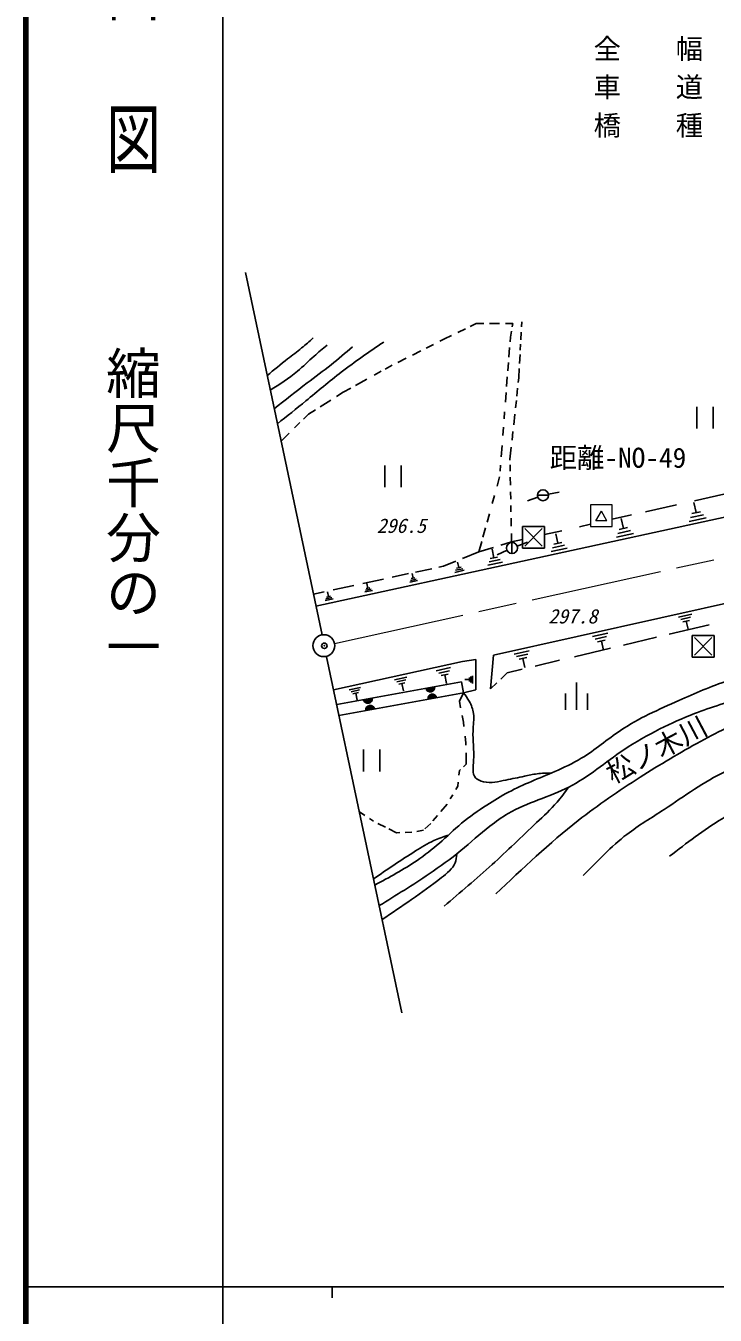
# Model space of a CAD drawing. Units: millimetres, scale not verified. Extents: x 40000 to 680000, y 20000 to 380000.
# Drawn here: x 40000 to 103000, y 202409 to 320241 of the extents above; entities that cross this region are included whole.
import ezdxf
from ezdxf.enums import TextEntityAlignment as Align

# ---------------------------------------------------------------- set-up
doc = ezdxf.new("R2010")
doc.units = ezdxf.units.MM
doc.header["$LTSCALE"] = 1000
doc.header["$PDMODE"] = 32
doc.header["$PDSIZE"] = 500
doc.linetypes.add('CHAIN', pattern=[18.5, 12, -1.5, 3.5, -1.5])
for name, color, linetype, lineweight in [('M-BGD', 7, 'Continuous', 25), ('M-BMK', 2, 'CHAIN', 13), ('M-BMK-SRVR', 3, 'Continuous', 25), ('M-STR-HTXT', 7, 'Continuous', 13), ('M-TTL', 2, 'Continuous', 140), ('M-TTL-BAND', 7, 'Continuous', 25)]:
    doc.layers.add(name, color=color, linetype=linetype, lineweight=lineweight)
doc.layers.add('M-OTRS', color=6, linetype='Continuous')
doc.layers.add('M-STR-STR1', color=1, linetype='Continuous')
doc.styles.add('@ＭＳ ゴシック', font='')
doc.styles.add('ＭＳ ゴシック', font='')
doc.styles.get('@ＭＳ ゴシック').set_extended_font_data('@MS Gothic')
doc.styles.get('ＭＳ ゴシック').set_extended_font_data('MS Gothic')

msp = doc.modelspace()

# ---------------------------------------------------------------- linework, layer by layer
at = {"layer": 'M-BGD'}
for p, q in [((80190, 292558), (79476, 292214)), ((81159, 293026), (80597, 292754)), ((81858, 293026), (81159, 293026)), ((83290, 293026), (82384, 293026)), ((84491, 293026), (83837, 293026)), ((84281, 291798), (84375, 292347)), ((84438, 292716), (84491, 293026)), ((85242, 291549), (85280, 292245)), ((85307, 292726), (85333, 293201)), ((77254, 291122), (76589, 290787)), ((78249, 291623), (77826, 291410)), ((78900, 291937), (78249, 291623)), ((84248, 291371), (84281, 291798)), ((85191, 290613), (85221, 291159)), ((76110, 290545), (75328, 290151)), ((84140, 289968), (84207, 290844)), ((85123, 289379), (85168, 290194)), ((73488, 289217), (72855, 288869)), ((74756, 289863), (73999, 289482)), ((84044, 288723), (84102, 289478)), ((85052, 288081), (85099, 288928)), ((71165, 287942), (70126, 287372)), ((72480, 288664), (71846, 288315)), ((83934, 287286), (84002, 288174)), ((85005, 287650), (85052, 288081)), ((68990, 286748), (68408, 286379)), ((69688, 287131), (68990, 286748)), ((83823, 285848), (83891, 286731)), ((84869, 286388), (84947, 287113)), ((67876, 286042), (66913, 285432)), ((84754, 285332), (84827, 286001)), ((101311, 283433), (101311, 285433)), ((102811, 285433), (102811, 283433)), ((65052, 283978), (64565, 283498)), ((65834, 284749), (65381, 284302)), ((66466, 285150), (65834, 284749)), ((83705, 284317), (83754, 284948)), ((84584, 283766), (84689, 284736)), ((64067, 283006), (63327, 282276)), ((83587, 282785), (83647, 283562)), ((84432, 282366), (84518, 283160)), ((83439, 280855), (83517, 281872)), ((84246, 280646), (84364, 281740)), ((84247, 280547), (84246, 280646)), ((72799, 278068), (72799, 280068)), ((74299, 280068), (74299, 278068)), ((83337, 279529), (83379, 280080)), ((84266, 279550), (84255, 280123)), ((83063, 278177), (83299, 279033)), ((84290, 278253), (84276, 279005)), ((66511, 267217), (112126, 277152)), ((82626, 276591), (82822, 277303)), ((84313, 276988), (84301, 277650)), ((86795, 277169), (85855, 276819)), ((86761, 277336), (87761, 277336)), ((87755, 277429), (88735, 277619)), ((101110, 276832), (104455, 277584)), ((84335, 275812), (84324, 276414)), ((96615, 275821), (99453, 276459)), ((101645, 275829), (100855, 275659)), ((101045, 276689), (101255, 275749)), ((82152, 274871), (82364, 275640)), ((84359, 274513), (84346, 275238)), ((90590, 274466), (91603, 274694)), ((93585, 275140), (95350, 275536)), ((94405, 275229), (94605, 274299)), ((102175, 275289), (100605, 274949)), ((101915, 275559), (100735, 275309)), ((81776, 273505), (82012, 274361)), ((82736, 262711), (130735, 273459)), ((84386, 273071), (84371, 273850)), ((85401, 274494), (85401, 272494)), ((87401, 274494), (85401, 274494)), ((85591, 274294), (87191, 272694)), ((87191, 274294), (85591, 272694)), ((87396, 273748), (88971, 274102)), ((87401, 272494), (87401, 274494)), ((88425, 273819), (88615, 272949)), ((95525, 273839), (93965, 273499)), ((95265, 274109), (94095, 273859)), ((94995, 274379), (94215, 274209)), ((81405, 272159), (81671, 273126)), ((81405, 272159), (82751, 272571)), ((82605, 272409), (82775, 271619)), ((83975, 272309), (83065, 271899)), ((83408, 272772), (84386, 273071)), ((84386, 273071), (85390, 273297)), ((84430, 273016), (84430, 272016)), ((84905, 272689), (85845, 273039)), ((85401, 272494), (87401, 272494)), ((89465, 272519), (88015, 272209)), ((89225, 272779), (88135, 272539)), ((88975, 273029), (88255, 272869)), ((78179, 270861), (79297, 271311)), ((79445, 271239), (79565, 270729)), ((79893, 271551), (81405, 272159)), ((83555, 271239), (82235, 270949)), ((83335, 271469), (82345, 271249)), ((83105, 271689), (82445, 271549)), ((73491, 269858), (74974, 270175)), ((75295, 270179), (75395, 269759)), ((75609, 270311), (77091, 270629)), ((77735, 270767), (78179, 270861)), ((80065, 270479), (79205, 270289)), ((79925, 270629), (79275, 270489)), ((79775, 270769), (79345, 270679)), ((68096, 268703), (69975, 269105)), ((70812, 269284), (72685, 269685)), ((71555, 268769), (71035, 268659)), ((71435, 268889), (71095, 268809)), ((71175, 269269), (71265, 268849)), ((75805, 269549), (75095, 269399)), ((75685, 269669), (75155, 269559)), ((75565, 269789), (75215, 269719)), ((66279, 268314), (67276, 268527)), ((68095, 267869), (67365, 267709)), ((67975, 267999), (67425, 267879)), ((67855, 268119), (67485, 268039)), ((67575, 268519), (67675, 268079)), ((71675, 268649), (70975, 268499)), ((99635, 266189), (100855, 266459)), ((98791, 264632), (102439, 265499)), ((99845, 265979), (100755, 266189)), ((100045, 265769), (100655, 265909)), ((100515, 265109), (100355, 265839)), ((91775, 264429), (93185, 264739)), ((92015, 264189), (93075, 264419)), ((92255, 263939), (92955, 264099)), ((92795, 263169), (92605, 264019)), ((94629, 263644), (97645, 264360)), ((100902, 264538), (100902, 262538)), ((102902, 264538), (100902, 264538)), ((101092, 264338), (102692, 262738)), ((102692, 264338), (101092, 262738)), ((102902, 262538), (102902, 264538)), ((84625, 262829), (85995, 263129)), ((84855, 262589), (85885, 262819)), ((90155, 262581), (93434, 263360)), ((68132, 259553), (79917, 262140)), ((77515, 261309), (78815, 261589)), ((79917, 262140), (81114, 262315)), ((81114, 262315), (81114, 259554)), ((82472, 259647), (82736, 262711)), ((85085, 262349), (85775, 262509)), ((85615, 261609), (85435, 262429)), ((86541, 261722), (88782, 262254)), ((100902, 262538), (102902, 262538)), ((73705, 260469), (74825, 260709)), ((73895, 260279), (74735, 260459)), ((77735, 261089), (78715, 261299)), ((77955, 260859), (78605, 260999)), ((78455, 260149), (78285, 260929)), ((80115, 260499), (80535, 260509)), ((80535, 260679), (80535, 260329)), ((80675, 260769), (80675, 260239)), ((80815, 260849), (80815, 260149)), ((83397, 260540), (83994, 261117)), ((83994, 261117), (85347, 261438)), ((68417, 258204), (79815, 260274)), ((68596, 257221), (79994, 259290)), ((69545, 259549), (70585, 259779)), ((69725, 259379), (70505, 259549)), ((69895, 259199), (70415, 259309)), ((70295, 258629), (70155, 259259)), ((74085, 260079), (74645, 260199)), ((74515, 259469), (74365, 260139)), ((79994, 259290), (79621, 258519)), ((79994, 259290), (79815, 260274)), ((81114, 259554), (79994, 259290)), ((82472, 259647), (83053, 260208)), ((90332, 260228), (90332, 257728)), ((79621, 258519), (79739, 257915)), ((89332, 259228), (89332, 257728)), ((91332, 257728), (91332, 259228)), ((79874, 257226), (79994, 256615)), ((79994, 256615), (80041, 256210)), ((80141, 255337), (80218, 254674)), ((80218, 254674), (80222, 254489)), ((70852, 252108), (70852, 254108)), ((72352, 254108), (72352, 252108)), ((80235, 253815), (80255, 252770)), ((79621, 252173), (79578, 251766)), ((79738, 252283), (79621, 252173)), ((80255, 252770), (80005, 252534)), ((79511, 251135), (79471, 250754)), ((79012, 249977), (78781, 249586)), ((79471, 250754), (79286, 250440)), ((78501, 249112), (77928, 248439)), ((70975, 248088), (70487, 248418)), ((71782, 247544), (71404, 247799)), ((77609, 248063), (77199, 247582)), ((72857, 247006), (72155, 247357)), ((73872, 246499), (73185, 246842)), ((74170, 246506), (73872, 246499)), ((75290, 246536), (74655, 246519)), ((76336, 246723), (75731, 246615)), ((77008, 247357), (76469, 246849))]:
    msp.add_line(p, q, dxfattribs=at)
for centre in [(87261, 277336), (84430, 272516)]:
    msp.add_circle(centre, 500, dxfattribs=at)
for centre, radius, start, end in [((76966, 259756), 400, 190.28905, 10.28905), ((76966, 259756), 400, 190.28905, 10.28905), ((76966, 259756), 350, 190.28905, 10.28905), ((76966, 259756), 300, 190.28905, 10.28905), ((76966, 259756), 250, 190.28905, 10.28905), ((76966, 259756), 200, 190.28905, 10.28905), ((76966, 259756), 150, 190.28905, 10.28905), ((76966, 259756), 100, 190.28905, 10.28905), ((76966, 259756), 50, 190.28905, 10.28905), ((71267, 258722), 400, 190.28905, 10.28905), ((71267, 258722), 400, 190.28905, 10.28905), ((71267, 258722), 350, 190.28905, 10.28905), ((71267, 258722), 300, 190.28905, 10.28905), ((71267, 258722), 250, 190.28905, 10.28905), ((71467, 257742), 400, 10.28905, 190.28905), ((71467, 257742), 400, 10.28905, 190.28905), ((71267, 258722), 200, 190.28905, 10.28905), ((71467, 257742), 350, 10.28905, 190.28905), ((71267, 258722), 150, 190.28905, 10.28905), ((71267, 258722), 100, 190.28905, 10.28905), ((71267, 258722), 50, 190.28905, 10.28905), ((77151, 258774), 400, 10.28905, 190.28905), ((77151, 258774), 400, 10.28905, 190.28905), ((77151, 258774), 350, 10.28905, 190.28905), ((77151, 258774), 300, 10.28905, 190.28905), ((77151, 258774), 250, 10.28905, 190.28905), ((77151, 258774), 200, 10.28905, 190.28905), ((77151, 258774), 150, 10.28905, 190.28905), ((77151, 258774), 100, 10.28905, 190.28905), ((77151, 258774), 50, 10.28905, 190.28905), ((71467, 257742), 300, 10.28905, 190.28905), ((71467, 257742), 250, 10.28905, 190.28905), ((71467, 257742), 200, 10.28905, 190.28905), ((71467, 257742), 150, 10.28905, 190.28905), ((71467, 257742), 100, 10.28905, 190.28905), ((71467, 257742), 50, 10.28905, 190.28905)]:
    msp.add_arc(centre, radius, start, end, dxfattribs=at)
for points, knots in [([(62055, 288289), (62675, 288799), (63294, 289310), (63929, 289801), (64356, 290132), (64790, 290454), (65208, 290796), (65572, 291094), (65923, 291407), (66274, 291720)], [0, 0, 0, 0, 1, 1, 1, 2, 2, 2, 3, 3, 3, 3]), ([(62339, 286946), (63194, 287483), (64048, 288021), (64817, 288664), (65343, 289105), (65829, 289595), (66345, 290050), (66736, 290395), (67144, 290720), (67553, 291045)], [0, 0, 0, 0, 1, 1, 1, 2, 2, 2, 3, 3, 3, 3]), ([(62991, 283866), (63863, 284561), (64736, 285256), (65599, 285965), (66672, 286846), (67730, 287749), (68832, 288593), (70085, 289555), (71394, 290442), (72704, 291329)], [0, 0, 0, 0, 1, 1, 1, 2, 2, 2, 3, 3, 3, 3]), ([(62700, 285242), (63695, 286036), (64690, 286831), (65705, 287599), (66440, 288154), (67186, 288696), (67908, 289268), (68573, 289796), (69217, 290349), (69862, 290903)], [0, 0, 0, 0, 1, 1, 1, 2, 2, 2, 3, 3, 3, 3]), ([(72301, 239840), (73832, 240785), (75364, 241729), (76856, 242738), (77846, 243408), (78818, 244106), (79742, 244861), (80644, 245597), (81500, 246388), (82416, 247110), (82944, 247527), (83493, 247920), (84072, 248256), (85816, 249268), (87844, 249756), (89632, 250676), (91417, 251594), (92963, 252943), (94641, 254071), (95700, 254784), (96812, 255409), (97951, 255981), (98976, 256496), (100023, 256968), (101092, 257382), (102644, 257983), (104242, 258460), (105846, 258910), (108047, 259528), (110258, 260095), (112459, 260699), (114786, 261338), (117101, 262018), (119382, 262821), (121507, 263569), (123603, 264423), (125554, 265542), (127057, 266405), (128474, 267424), (129797, 268543), (131753, 270196), (133505, 272067), (135257, 273939)], [0, 0, 0, 0, 1, 1, 1, 2, 2, 2, 3, 3, 3, 4, 4, 4, 5, 5, 5, 6, 6, 6, 7, 7, 7, 8, 8, 8, 9, 9, 9, 10, 10, 10, 11, 11, 11, 12, 12, 12, 13, 13, 13, 14, 14, 14, 14]), ([(134111, 272711), (134352, 272174), (134593, 271638), (134961, 271208), (135524, 270553), (136384, 270147), (137215, 269844), (137983, 269564), (138726, 269371), (139509, 269033), (140043, 268803), (140595, 268505), (140794, 267985), (140882, 267756), (140902, 267483), (140834, 267254), (140716, 266855), (140335, 266587), (139964, 266324), (138170, 265053), (136610, 263890), (134844, 262911), (133609, 262226), (132273, 261630), (130906, 261176), (129564, 260729), (128191, 260419), (126836, 260041), (124947, 259516), (123094, 258860), (121230, 258240), (118778, 257423), (116308, 256665), (113889, 255770), (112175, 255136), (110486, 254433), (108751, 253835), (107136, 253279), (105480, 252815), (103946, 252100), (101966, 251177), (100190, 249838), (98340, 248630), (97190, 247879), (96012, 247178), (94931, 246352), (93486, 245245), (92216, 243913), (90946, 242580)], [0, 0, 0, 0, 1, 1, 1, 2, 2, 2, 3, 3, 3, 4, 4, 4, 5, 5, 5, 6, 6, 6, 7, 7, 7, 8, 8, 8, 9, 9, 9, 10, 10, 10, 11, 11, 11, 12, 12, 12, 13, 13, 13, 14, 14, 14, 15, 15, 15, 16, 16, 16, 16]), ([(148987, 272284), (149139, 272028), (149292, 271772), (149348, 271500), (149443, 271036), (149259, 270525), (149036, 270060), (148651, 269257), (148153, 268593), (147596, 267958), (147060, 267347), (146470, 266763), (146000, 266090), (145592, 265505), (145275, 264852), (144833, 264300), (144364, 263715), (143755, 263242), (143120, 262821), (141729, 261898), (140217, 261225), (138683, 260602), (136667, 259784), (134615, 259054), (132534, 258423), (130820, 257903), (129087, 257451), (127358, 256983), (125412, 256456), (123470, 255908), (121559, 255270), (119442, 254565), (117361, 253749), (115283, 252935), (113014, 252047), (110748, 251160), (108506, 250192), (106835, 249472), (105178, 248706), (103625, 247772), (101943, 246761), (100384, 245552), (98825, 244343)], [0, 0, 0, 0, 1, 1, 1, 2, 2, 2, 3, 3, 3, 4, 4, 4, 5, 5, 5, 6, 6, 6, 7, 7, 7, 8, 8, 8, 9, 9, 9, 10, 10, 10, 11, 11, 11, 12, 12, 12, 13, 13, 13, 14, 14, 14, 14]), ([(131674, 270148), (131192, 269408), (130710, 268667), (130140, 267999), (129443, 267180), (128615, 266469), (127745, 265824), (126446, 264862), (125052, 264049), (123616, 263318), (122547, 262774), (121453, 262276), (120336, 261844), (118684, 261204), (116980, 260707), (115286, 260185), (113744, 259710), (112211, 259215), (110679, 258711), (109453, 258307), (108228, 257897), (107030, 257421), (105187, 256688), (103407, 255799), (101664, 254848), (99780, 253819), (97940, 252719), (96130, 251564), (94193, 250328), (92292, 249031), (90485, 247616), (87840, 245545), (85399, 243223), (82959, 240901)], [0, 0, 0, 0, 1, 1, 1, 2, 2, 2, 3, 3, 3, 4, 4, 4, 5, 5, 5, 6, 6, 6, 7, 7, 7, 8, 8, 8, 9, 9, 9, 10, 10, 10, 11, 11, 11, 11]), ([(128424, 268992), (128362, 268936), (128300, 268880), (128235, 268826), (128171, 268772), (128105, 268720), (128038, 268669), (127572, 268312), (127095, 267969), (126603, 267651), (124856, 266519), (122924, 265684), (120970, 264947), (119428, 264366), (117872, 263847), (116300, 263370), (114957, 262964), (113603, 262590), (112236, 262279), (110868, 261968), (109486, 261720), (108111, 261430), (106781, 261148), (105456, 260826), (104169, 260398), (102639, 259890), (101163, 259234), (99681, 258579), (97846, 257768), (96001, 256960), (94343, 255850), (93129, 255036), (92014, 254060), (90765, 253302), (89993, 252834), (89171, 252450), (88339, 252089), (86920, 251474), (85474, 250928), (84114, 250209), (83431, 249847), (82770, 249442), (82119, 249020), (81327, 248507), (80550, 247968), (79827, 247365), (79128, 246782), (78478, 246139), (77790, 245540), (77143, 244976), (76461, 244452), (75753, 243969), (74524, 243133), (73214, 242422), (71905, 241712)], [0, 0, 0, 0, 1, 1, 1, 2, 2, 2, 3, 3, 3, 4, 4, 4, 5, 5, 5, 6, 6, 6, 7, 7, 7, 8, 8, 8, 9, 9, 9, 10, 10, 10, 11, 11, 11, 12, 12, 12, 13, 13, 13, 14, 14, 14, 15, 15, 15, 16, 16, 16, 17, 17, 17, 18, 18, 18, 18]), ([(79994, 259290), (80183, 259038), (80372, 258786), (80527, 258510), (80721, 258166), (80862, 257785), (80914, 257395), (80985, 256868), (80893, 256324), (80869, 255801), (80828, 254919), (80976, 254095), (80914, 253114), (80878, 252528), (80765, 251886), (81097, 251520), (81265, 251334), (81547, 251218), (81825, 251155), (82527, 250997), (83202, 251170), (83875, 251315), (84438, 251435), (84999, 251535), (85560, 251656), (85946, 251740), (86331, 251833), (86721, 251884), (87157, 251942), (87600, 251947), (88042, 251952)], [0, 0, 0, 0, 1, 1, 1, 2, 2, 2, 3, 3, 3, 4, 4, 4, 5, 5, 5, 6, 6, 6, 7, 7, 7, 8, 8, 8, 9, 9, 9, 10, 10, 10, 10]), ([(89567, 250609), (89236, 250159), (88905, 249710), (88543, 249288), (87970, 248622), (87319, 248024), (86676, 247421), (85314, 246144), (83986, 244839), (82609, 243586), (81180, 242285), (79699, 241038), (78217, 239792)], [0, 0, 0, 0, 1, 1, 1, 2, 2, 2, 3, 3, 3, 4, 4, 4, 4]), ([(78570, 246271), (78133, 246122), (77696, 245974), (77279, 245783), (76701, 245520), (76161, 245176), (75622, 244833), (74951, 244406), (74283, 243982), (73624, 243542), (73006, 243128), (72396, 242700), (71786, 242272)], [0, 0, 0, 0, 1, 1, 1, 2, 2, 2, 3, 3, 3, 4, 4, 4, 4]), ([(79399, 244541), (79360, 244271), (79322, 244002), (79228, 243761), (79011, 243202), (78496, 242791), (77986, 242396), (76149, 240978), (74359, 239774), (72569, 238569)], [0, 0, 0, 0, 1, 1, 1, 2, 2, 2, 3, 3, 3, 3])]:
    msp.add_open_spline(points, degree=3, knots=knots, dxfattribs=at)
at = {"layer": 'M-BMK'}
msp.add_line((68213, 263799), (163888, 284924), dxfattribs=at)
at = {"layer": 'M-BMK-SRVR'}
for p, q in [((60066, 297697), (67068, 264582)), ((67492, 262581), (74374, 230034))]:
    msp.add_line(p, q, dxfattribs=at)
msp.add_circle((67234, 263595), 1000, dxfattribs=at)
at = {"layer": 'M-OTRS'}
msp.add_point((67283, 263585), dxfattribs=at)
at = {"layer": 'M-STR-HTXT'}
for p, q in [((93594, 276478), (91594, 276478)), ((91594, 276478), (91594, 274478)), ((92085, 275005), (92594, 275878)), ((93085, 275005), (92594, 275878)), ((93594, 274478), (93594, 276478)), ((93085, 275005), (92085, 275005)), ((91594, 274478), (93594, 274478))]:
    msp.add_line(p, q, dxfattribs=at)
at = {"layer": 'M-TTL'}
msp.add_line((40000, 380000), (40000, 20000), dxfattribs=at)
at = {"layer": 'M-TTL-BAND'}
for p, q in [((58000, 370000), (58000, 20000)), ((40000, 205000), (579000, 205000)), ((68000, 205000), (68000, 204000))]:
    msp.add_line(p, q, dxfattribs=at)

# ---------------------------------------------------------------- texts
at = {"layer": 'M-BGD', "style": 'ＭＳ ゴシック', "oblique": 15}
for s, p in [('296.5', (72072, 273498)), ('297.8', (87745, 265225))]:
    msp.add_text(s, height=1320, dxfattribs=at).set_placement(p, align=Align.BOTTOM_LEFT)
at = {"layer": 'M-STR-HTXT', "style": 'ＭＳ ゴシック'}
msp.add_text('距離-NO-49', height=1833, dxfattribs=at).set_placement((87876, 279301), align=Align.BOTTOM_LEFT)
msp.add_text('松ノ木川', height=1833, rotation=27.897, dxfattribs=at).set_placement((93897, 250447), align=Align.BOTTOM_LEFT)
at = {"layer": 'M-STR-STR1', "style": 'ＭＳ ゴシック'}
for s, p in [('全\u3000\u3000幅', (91891, 316671)), ('車\u3000\u3000道', (91891, 313171)), ('橋\u3000\u3000種', (91891, 309671))]:
    msp.add_text(s, height=1833, dxfattribs=at).set_placement(p, align=Align.BOTTOM_LEFT)
at = {"layer": 'M-TTL-BAND', "style": '@ＭＳ ゴシック', "width": 1.4}
msp.add_text('平  面  図', height=3666, rotation=270, dxfattribs=at).set_placement((49777, 306475), align=Align.MIDDLE_RIGHT)
at = {"layer": 'M-TTL-BAND', "style": '@ＭＳ ゴシック'}
msp.add_text('縮尺千分の一', height=3666, rotation=270, dxfattribs=at).set_placement((49777, 261030), align=Align.MIDDLE_RIGHT)

doc.saveas('drawing.dxf')
